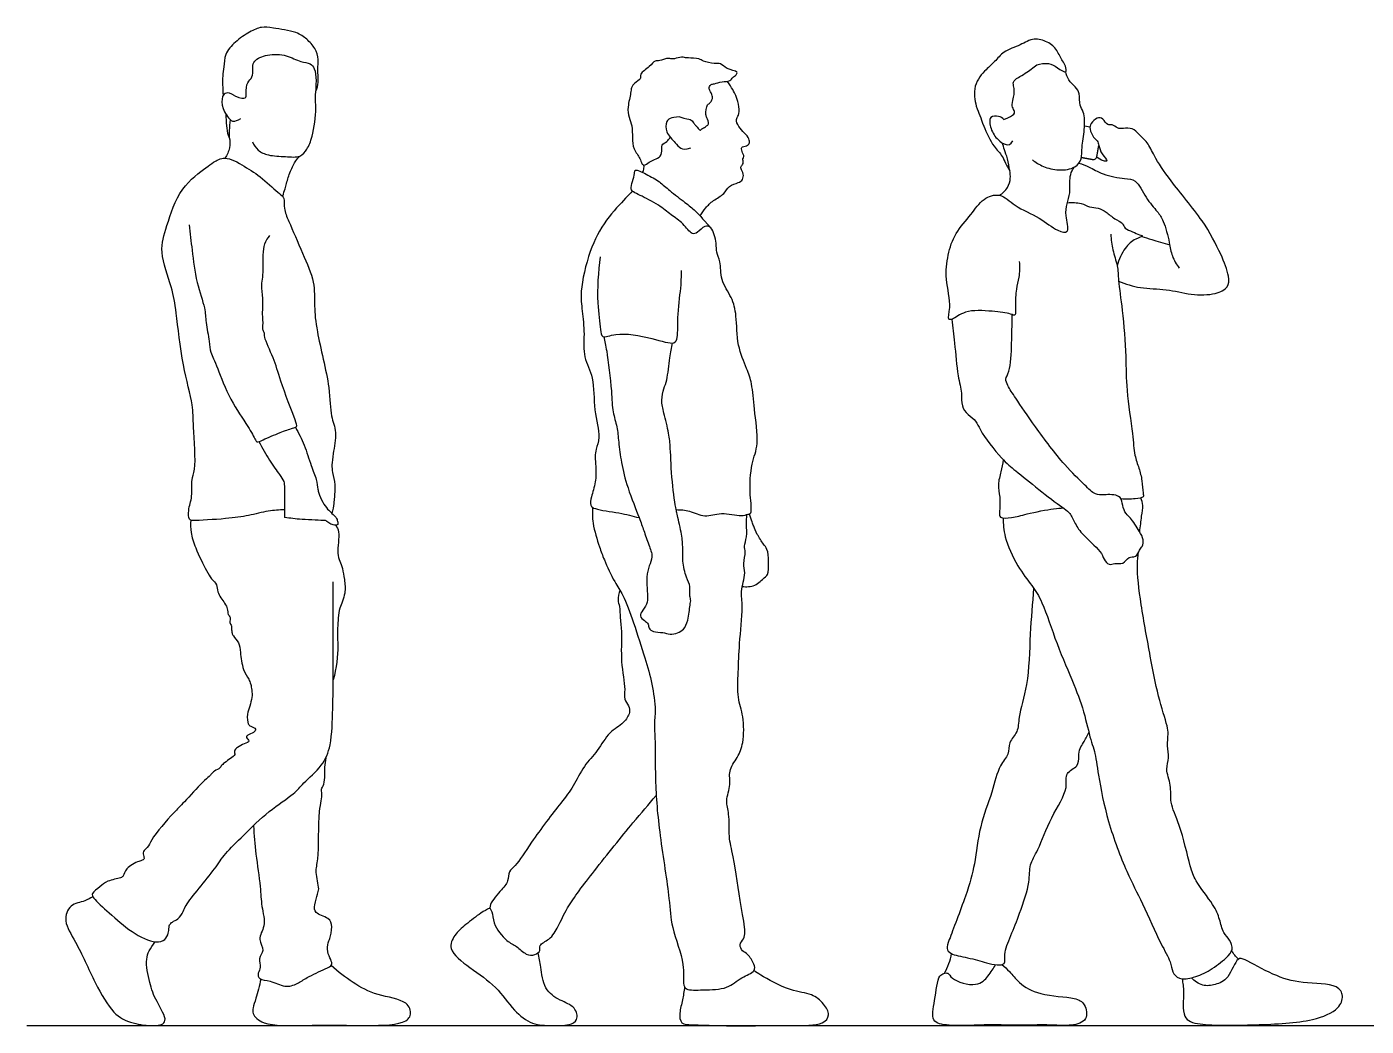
# Model space of a CAD drawing. Header units: millimetres. Extents: x 71.6 to 121.6, y 1.1 to 34.5.
# Drawn here: x 78.418 to 80.827, y 3.55 to 5.347 of the extents above; entities that cross this region are included whole.
import ezdxf

# ---------------------------------------------------------------- set-up
doc = ezdxf.new("R2010")
doc.units = ezdxf.units.MM

msp = doc.modelspace()

# ---------------------------------------------------------------- linework, layer by layer
for p, q in [((80.3301, 5.1667), (80.3203, 5.1685)), ((78.4179, 3.5508), (87.8175, 3.5508))]:
    msp.add_line(p, q)
msp.add_arc((80.3365, 5.1142), 0.00589, 259.7901, 349.7901)
for points, knots in [([(78.7918, 5.2228), (78.8138, 5.2138), (78.8119, 5.2273), (78.8132, 5.2475), (78.8244, 5.2557), (78.8249, 5.2697), (78.8239, 5.2754), (78.8263, 5.288), (78.8514, 5.2988), (78.8849, 5.2973), (78.9092, 5.2835), (78.9281, 5.2824), (78.9362, 5.2713), (78.9393, 5.2523), (78.936, 5.2247), (78.9439, 5.2457), (78.94, 5.2702), (78.9434, 5.2883), (78.937, 5.3089), (78.9214, 5.3256), (78.9027, 5.3388), (78.8612, 5.3448), (78.8402, 5.3481), (78.8177, 5.338), (78.7926, 5.3207), (78.7732, 5.2988), (78.7731, 5.2753), (78.7697, 5.2587), (78.7701, 5.2426), (78.7705, 5.2298), (78.771, 5.2233)], [0, 0, 0, 0, 0.271205, 0.550351, 0.776972, 1.001748, 1.156974, 1.36182, 1.679653, 2.048241, 2.382161, 2.645969, 2.861498, 3.157205, 3.425909, 3.643657, 3.973205, 4.243112, 4.528713, 4.826048, 5.129638, 5.53591, 5.827957, 6.131659, 6.484937, 6.821165, 7.120109, 7.37933, 7.631433, 7.910394, 7.910394, 7.910394, 7.910394]), ([(80.1753, 5.1805), (80.196, 5.1883), (80.1948, 5.1972), (80.1881, 5.2041), (80.1925, 5.2179), (80.1939, 5.2276), (80.1938, 5.2386), (80.1903, 5.2486), (80.2017, 5.2566), (80.2256, 5.2702), (80.2331, 5.28), (80.2572, 5.2827), (80.27, 5.2748), (80.2899, 5.2609), (80.2861, 5.2779), (80.2806, 5.2851), (80.2709, 5.3047), (80.2634, 5.3134), (80.2529, 5.3205), (80.2283, 5.3289), (80.2051, 5.313), (80.1744, 5.3043), (80.159, 5.2837), (80.1425, 5.2705), (80.1184, 5.2421), (80.1242, 5.2043), (80.1325, 5.1878), (80.1382, 5.1681), (80.1562, 5.1304), (80.1731, 5.1169), (80.1798, 5.0967), (80.1857, 5.0887)], [0, 0, 0, 0, 0.21392, 0.406027, 0.637312, 0.842778, 1.053809, 1.244445, 1.46919, 1.804154, 2.03111, 2.324628, 2.592767, 2.852579, 3.054216, 3.264799, 3.558155, 3.774755, 3.998333, 4.308467, 4.641828, 5.000109, 5.314096, 5.609244, 5.988022, 6.370744, 6.640607, 6.93016, 7.336671, 7.646665, 7.957339, 7.957339, 7.957339, 7.957339]), ([(79.5921, 5.185), (79.6041, 5.1813), (79.6114, 5.1818), (79.6173, 5.1746), (79.6206, 5.1696), (79.6243, 5.1665), (79.6286, 5.1586), (79.6328, 5.1651), (79.6371, 5.1654), (79.6405, 5.1689), (79.6462, 5.1722), (79.6408, 5.1842), (79.6386, 5.1886), (79.6406, 5.2081), (79.6469, 5.2093), (79.6506, 5.2157), (79.6515, 5.2208), (79.6489, 5.2289), (79.6468, 5.231), (79.6444, 5.2369), (79.6458, 5.2394), (79.6482, 5.2441), (79.6552, 5.2442), (79.668, 5.2492), (79.6834, 5.248), (79.6868, 5.2569), (79.694, 5.2597), (79.6976, 5.2679), (79.6758, 5.2698), (79.6663, 5.2827), (79.6543, 5.2801), (79.6341, 5.2846), (79.6274, 5.2903), (79.6079, 5.2911), (79.601, 5.2913), (79.5954, 5.2935), (79.5826, 5.2888), (79.5744, 5.2899), (79.5667, 5.2903), (79.5597, 5.2863), (79.554, 5.286), (79.5471, 5.2865), (79.5383, 5.2748), (79.5196, 5.2634), (79.5232, 5.2526), (79.5105, 5.2465), (79.5047, 5.2376), (79.5045, 5.2275), (79.498, 5.2027), (79.5, 5.1842), (79.5074, 5.1689), (79.5068, 5.1472), (79.5081, 5.1274), (79.5212, 5.111), (79.5233, 5.1015), (79.5283, 5.0963), (79.5372, 5.1044), (79.5465, 5.1083), (79.5589, 5.113), (79.5609, 5.1264), (79.5584, 5.1354), (79.5699, 5.1398), (79.5733, 5.1457), (79.5749, 5.1486)], [0, 0, 0, 0, 0.188032, 0.361069, 0.504136, 0.638197, 0.789142, 0.924566, 1.046222, 1.174184, 1.309766, 1.506264, 1.654098, 1.899201, 2.038463, 2.188901, 2.326706, 2.492928, 2.599145, 2.740344, 2.83869, 2.963633, 3.11098, 3.333342, 3.555002, 3.720123, 3.882321, 4.014513, 4.266124, 4.494171, 4.691962, 4.953404, 5.133999, 5.387902, 5.543992, 5.680949, 5.894119, 6.066596, 6.225982, 6.389882, 6.529521, 6.671325, 6.895075, 7.162033, 7.331101, 7.537994, 7.724633, 7.909896, 8.205948, 8.461122, 8.699239, 8.970793, 9.234507, 9.499202, 9.681884, 9.813111, 10.001791, 10.197071, 10.401529, 10.608593, 10.77311, 10.962028, 11.15053, 11.15053, 11.15053, 11.15053]), ([(80.2264, 5.1081), (80.2324, 5.1032), (80.2459, 5.0947), (80.2738, 5.0876), (80.3043, 5.0922), (80.3161, 5.1094), (80.3146, 5.1312), (80.3211, 5.1615), (80.3206, 5.194), (80.3098, 5.2051), (80.3131, 5.2273), (80.3036, 5.239), (80.2907, 5.2511), (80.2874, 5.2611), (80.2864, 5.2661)], [0, 0, 0, 0, 0.277908, 0.588351, 0.900419, 1.145462, 1.408627, 1.736901, 2.05828, 2.276217, 2.53481, 2.755325, 2.995082, 3.221348, 3.221348, 3.221348, 3.221348]), ([(78.7918, 5.2228), (78.7841, 5.2284), (78.7762, 5.2292), (78.7679, 5.2217), (78.7687, 5.1993), (78.783, 5.1789), (78.7898, 5.1753), (78.8031, 5.182)], [0, 0, 0, 0, 0.255171, 0.501652, 0.871737, 1.270905, 1.525473, 1.525473, 1.525473, 1.525473]), ([(78.8237, 5.1401), (78.826, 5.1346), (78.8331, 5.1238), (78.8527, 5.1147), (78.8828, 5.1141), (78.9097, 5.1111), (78.9229, 5.1277), (78.9326, 5.1496), (78.9394, 5.1999), (78.9361, 5.2195), (78.9374, 5.2281), (78.9379, 5.2319)], [0, 0, 0, 0, 0.241311, 0.498372, 0.814489, 1.101101, 1.341282, 1.625086, 2.028984, 2.283328, 2.47688, 2.47688, 2.47688, 2.47688]), ([(79.629, 5.0069), (79.6318, 5.0121), (79.6386, 5.0219), (79.6523, 5.0352), (79.6728, 5.0456), (79.6799, 5.0614), (79.6977, 5.0661), (79.7059, 5.0715), (79.7078, 5.0826), (79.7013, 5.0914), (79.7029, 5.0974), (79.7081, 5.1021), (79.7045, 5.1098), (79.7095, 5.1134), (79.7036, 5.1227), (79.7035, 5.1274), (79.7031, 5.1311), (79.7125, 5.1328), (79.7186, 5.1365), (79.7173, 5.1466), (79.7086, 5.1559), (79.6977, 5.1669), (79.6922, 5.1805), (79.6991, 5.188), (79.6995, 5.2037), (79.694, 5.2233), (79.6863, 5.237), (79.6779, 5.2489)], [0, 0, 0, 0, 0.252054, 0.515186, 0.799014, 1.041828, 1.290813, 1.473917, 1.663016, 1.855682, 1.997152, 2.146534, 2.304711, 2.432568, 2.619798, 2.754563, 2.851327, 3.027005, 3.181436, 3.356475, 3.570984, 3.812225, 4.028043, 4.206164, 4.436534, 4.713554, 4.985386, 4.985386, 4.985386, 4.985386]), ([(78.7759, 5.19), (78.776, 5.1831), (78.7771, 5.1697), (78.7787, 5.1537), (78.7832, 5.1446), (78.7822, 5.1629), (78.7836, 5.1732), (78.7842, 5.1795)], [0, 0, 0, 0, 0.259515, 0.494812, 0.618761, 0.819607, 1.066855, 1.066855, 1.066855, 1.066855]), ([(79.5921, 5.185), (79.575, 5.1843), (79.5668, 5.1774), (79.5661, 5.1566), (79.5841, 5.139), (79.5929, 5.1282), (79.6017, 5.1261), (79.6119, 5.1296)], [0, 0, 0, 0, 0.291701, 0.640695, 1.041838, 1.346362, 1.615815, 1.615815, 1.615815, 1.615815]), ([(80.1753, 5.1805), (80.1726, 5.183), (80.1666, 5.1868), (80.1474, 5.187), (80.1507, 5.1622), (80.1635, 5.1435), (80.1779, 5.1342), (80.1879, 5.1348), (80.1912, 5.1419)], [0, 0, 0, 0, 0.209229, 0.446653, 0.727058, 1.035859, 1.296714, 1.502386, 1.502386, 1.502386, 1.502386]), ([(80.3816, 4.8897), (80.3943, 4.8846), (80.4204, 4.8755), (80.4678, 4.8765), (80.511, 4.8642), (80.5545, 4.8647), (80.5796, 4.8772), (80.5808, 4.9005), (80.5648, 4.9408), (80.5342, 5.0001), (80.4757, 5.0678), (80.4458, 5.1128), (80.4347, 5.1392), (80.4183, 5.1526), (80.4074, 5.1658), (80.3901, 5.1642), (80.3792, 5.1633), (80.3704, 5.1727), (80.3608, 5.1685), (80.3542, 5.183), (80.3422, 5.1848), (80.3311, 5.1732), (80.3289, 5.1632), (80.3355, 5.148), (80.3437, 5.1424), (80.3461, 5.1331), (80.3499, 5.1188), (80.3648, 5.1044), (80.3529, 5.1057), (80.3454, 5.1096), (80.3422, 5.1129)], [0, 0, 0, 0, 0.368864, 0.762812, 1.153244, 1.532871, 1.817087, 2.070517, 2.44344, 2.922065, 3.474155, 3.897962, 4.198114, 4.45921, 4.689884, 4.921019, 5.109904, 5.30205, 5.464142, 5.674824, 5.859647, 6.079542, 6.26232, 6.490324, 6.668636, 6.839018, 7.072632, 7.29589, 7.442611, 7.650665, 7.650665, 7.650665, 7.650665]), ([(78.7821, 5.1481), (78.7834, 5.1421), (78.784, 5.1294), (78.7782, 5.1164), (78.7743, 5.1108)], [0, 0, 0, 0, 0.2443306, 0.5015523, 0.5015523, 0.5015523, 0.5015523]), ([(80.1672, 5.044), (80.1731, 5.0474), (80.1832, 5.057), (80.1877, 5.0745), (80.1859, 5.0887), (80.1823, 5.1099), (80.1762, 5.1256), (80.1738, 5.1341), (80.1725, 5.1382)], [0, 0, 0, 0, 0.259857, 0.498278, 0.716571, 0.983836, 1.222216, 1.429123, 1.429123, 1.429123, 1.429123]), ([(78.8815, 4.4785), (78.8717, 4.4781), (78.8521, 4.4769), (78.8153, 4.4671), (78.7782, 4.4621), (78.7187, 4.4585), (78.7091, 4.46), (78.7076, 4.4793), (78.7168, 4.5021), (78.7129, 4.5339), (78.7235, 4.5503), (78.7166, 4.6304), (78.7176, 4.667), (78.697, 4.7395), (78.687, 4.8325), (78.6803, 4.8778), (78.6543, 4.9424), (78.6704, 4.9893), (78.6907, 5.0576), (78.7395, 5.0932), (78.7531, 5.1035), (78.7753, 5.1163), (78.8106, 5.0956), (78.841, 5.0761), (78.8712, 5.0471), (78.8823, 5.0397), (78.8796, 5.0185), (78.8899, 4.9958), (78.9142, 4.9386), (78.9364, 4.8898), (78.9348, 4.8432), (78.9385, 4.7983), (78.9645, 4.6997), (78.9631, 4.6481), (78.9766, 4.6184), (78.9687, 4.5801), (78.9663, 4.5597), (78.9674, 4.5449), (78.9734, 4.5235), (78.971, 4.5011), (78.9702, 4.4901), (78.9681, 4.4779), (78.9668, 4.472)], [0, 0, 0, 0, 0.308111, 0.649917, 1.018347, 1.450752, 1.603405, 1.829691, 2.120665, 2.428238, 2.67954, 3.174613, 3.53497, 4.022201, 4.572894, 4.966599, 5.42179, 5.81931, 6.299112, 6.727822, 6.962425, 7.226586, 7.574646, 7.933733, 8.295059, 8.490007, 8.730624, 9.015071, 9.463096, 9.885524, 10.258336, 10.64589, 11.220024, 11.62855, 11.943055, 12.292728, 12.549864, 12.763386, 13.032443, 13.299419, 13.490254, 13.732454, 13.732454, 13.732454, 13.732454]), ([(78.878, 5.042), (78.8818, 5.0534), (78.885, 5.0656), (78.8913, 5.087), (78.9012, 5.1064), (78.9062, 5.112), (78.9087, 5.1147)], [0, 0, 0, 0, 0.2451114, 0.5167228, 0.7797492, 0.9677588, 0.9677588, 0.9677588, 0.9677588]), ([(79.5857, 4.4787), (79.5937, 4.4784), (79.61, 4.4781), (79.6376, 4.4631), (79.6663, 4.4756), (79.7019, 4.4657), (79.7143, 4.4705), (79.7233, 4.4713), (79.7171, 4.5089), (79.72, 4.5617), (79.736, 4.5969), (79.7256, 4.6591), (79.723, 4.7044), (79.7129, 4.733), (79.6944, 4.7743), (79.6952, 4.8266), (79.687, 4.8606), (79.6645, 4.8906), (79.6667, 4.9243), (79.6575, 4.9416), (79.659, 4.9574), (79.651, 4.9878), (79.6364, 4.9903), (79.6248, 4.9768), (79.6129, 4.9722), (79.5986, 4.995), (79.5757, 5.0086), (79.5554, 5.0273), (79.5217, 5.0436), (79.5095, 5.0493), (79.5032, 5.0552), (79.5073, 5.0694), (79.5113, 5.0825), (79.5107, 5.0925), (79.534, 5.0812), (79.5561, 5.0688), (79.5742, 5.052), (79.6018, 5.0314), (79.6218, 5.0151), (79.6313, 5.0044), (79.6479, 4.9854)], [0, 0, 0, 0, 0.294126, 0.615648, 0.945009, 1.302628, 1.513953, 1.654171, 1.997866, 2.443436, 2.813383, 3.283603, 3.688351, 4.012707, 4.412928, 4.84549, 5.197807, 5.557116, 5.898371, 6.152421, 6.394553, 6.717792, 6.915405, 7.161586, 7.348477, 7.639792, 7.952227, 8.272852, 8.63859, 8.856335, 9.011922, 9.234741, 9.466381, 9.609608, 9.880649, 10.195842, 10.492461, 10.848589, 11.151643, 11.511792, 11.511792, 11.511792, 11.511792]), ([(79.5255, 5.0851), (79.5267, 5.0875), (79.5282, 5.0926), (79.5281, 5.0964), (79.5279, 5.0983)], [0, 0, 0, 0, 0.1622649, 0.299845, 0.299845, 0.299845, 0.299845]), ([(80.2028, 4.9252), (80.2036, 4.9157), (80.2034, 4.896), (80.1963, 4.8758), (80.1959, 4.8467), (80.1971, 4.8252), (80.1857, 4.8324), (80.1532, 4.8357), (80.1061, 4.8391), (80.0847, 4.8204), (80.0731, 4.8198), (80.0816, 4.8452), (80.069, 4.8933), (80.0738, 4.9364), (80.0865, 4.9768), (80.1165, 5.0085), (80.1362, 5.0389), (80.1695, 5.0497), (80.1949, 5.0227), (80.2398, 5.0053), (80.2682, 4.9803), (80.2956, 4.9741), (80.2848, 5.009), (80.2885, 5.0279), (80.2947, 5.0482), (80.2938, 5.0669), (80.2944, 5.0815), (80.2988, 5.0905), (80.3015, 5.0945)], [0, 0, 0, 0, 0.309114, 0.577662, 0.89892, 1.129709, 1.290155, 1.624725, 2.025771, 2.322703, 2.465823, 2.727325, 3.140697, 3.522727, 3.893114, 4.273058, 4.619925, 4.928622, 5.264075, 5.667587, 6.031857, 6.269103, 6.572309, 6.838329, 7.099895, 7.349265, 7.568305, 7.787262, 7.787262, 7.787262, 7.787262]), ([(80.3103, 5.102), (80.3164, 5.0998), (80.3292, 5.0954), (80.353, 5.0805), (80.3916, 5.0732), (80.4141, 5.0736), (80.4297, 5.0387), (80.4515, 5.0152), (80.4633, 4.9979), (80.4734, 4.9589), (80.4764, 4.935), (80.4855, 4.9198), (80.4906, 4.9132)], [0, 0, 0, 0, 0.253806, 0.561387, 0.922429, 1.18033, 1.52174, 1.850419, 2.115272, 2.476333, 2.765388, 3.053495, 3.053495, 3.053495, 3.053495]), ([(79.5071, 5.0518), (79.5028, 5.0474), (79.4942, 5.0382), (79.4565, 4.9983), (79.4292, 4.9457), (79.412, 4.8717), (79.417, 4.8368), (79.4215, 4.7943), (79.4174, 4.7522), (79.4398, 4.7157), (79.436, 4.6585), (79.4511, 4.6103), (79.4411, 4.5881), (79.4398, 4.5736), (79.4413, 4.5555), (79.4419, 4.5281), (79.4332, 4.503), (79.4304, 4.4857), (79.441, 4.4784), (79.4851, 4.4733), (79.5071, 4.4673), (79.5191, 4.4643)], [0, 0, 0, 0, 0.24731, 0.664641, 1.126838, 1.623274, 1.9685, 2.342531, 2.714125, 3.082173, 3.521589, 3.929655, 4.201707, 4.41666, 4.661542, 4.966014, 5.270346, 5.495469, 5.680049, 6.060391, 6.413765, 6.413765, 6.413765, 6.413765]), ([(80.2896, 5.0307), (80.2977, 5.0315), (80.3143, 5.0308), (80.3288, 5.0223), (80.3449, 5.0217), (80.3598, 5.0146), (80.3734, 5.0011), (80.3899, 4.9947), (80.3919, 4.9833), (80.4074, 4.979), (80.4178, 4.9728), (80.4286, 4.971), (80.4092, 4.9655), (80.3921, 4.9495), (80.3814, 4.9285), (80.3788, 4.9174)], [0, 0, 0, 0, 0.285168, 0.519654, 0.745908, 0.97736, 1.232748, 1.466589, 1.645549, 1.867273, 2.08091, 2.216828, 2.42712, 2.717638, 3.056491, 3.056491, 3.056491, 3.056491]), ([(78.7098, 4.991), (78.7114, 4.9757), (78.7155, 4.9452), (78.7214, 4.888), (78.7393, 4.8421), (78.7391, 4.8161), (78.7468, 4.7821), (78.7475, 4.762), (78.7546, 4.7493), (78.7618, 4.7307), (78.783, 4.6745), (78.8146, 4.6317), (78.8286, 4.6053), (78.8312, 4.5988), (78.8446, 4.6052), (78.8729, 4.6173), (78.8946, 4.6251), (78.9051, 4.6271), (78.8996, 4.6432), (78.8727, 4.7123), (78.8637, 4.7488), (78.8442, 4.7876), (78.8459, 4.7971), (78.8412, 4.8027), (78.8433, 4.8109), (78.8421, 4.8223), (78.8419, 4.8385), (78.8432, 4.8583), (78.8394, 4.8832), (78.8434, 4.8965), (78.8428, 4.9368), (78.8444, 4.9563), (78.8512, 4.9673), (78.8551, 4.9718)], [0, 0, 0, 0, 0.385824, 0.820234, 1.21335, 1.50443, 1.837111, 2.090744, 2.295948, 2.545401, 2.984972, 3.416199, 3.714661, 3.835846, 4.032045, 4.359222, 4.63689, 4.791247, 4.993479, 5.481932, 5.861012, 6.219343, 6.384479, 6.524179, 6.682947, 6.874952, 7.102079, 7.360803, 7.638219, 7.856408, 8.212412, 8.469833, 8.708367, 8.708367, 8.708367, 8.708367]), ([(80.3674, 4.9739), (80.3681, 4.9645), (80.37, 4.9457), (80.3804, 4.9171), (80.3809, 4.8893), (80.389, 4.8358), (80.3957, 4.753), (80.3943, 4.6952), (80.4074, 4.6166), (80.4092, 4.5778), (80.4184, 4.5534), (80.4242, 4.5314), (80.4248, 4.5097), (80.4279, 4.5), (80.4095, 4.498), (80.3941, 4.4969), (80.3857, 4.4981)], [0, 0, 0, 0, 0.307955, 0.620786, 0.919981, 1.34423, 1.870121, 2.321795, 2.832853, 3.193226, 3.479571, 3.758145, 4.028027, 4.180786, 4.40282, 4.694347, 4.694347, 4.694347, 4.694347]), ([(80.4232, 4.9699), (80.4292, 4.9681), (80.4412, 4.9645), (80.4627, 4.958), (80.4735, 4.9547)], [0, 0, 0, 0, 0.2503571, 0.5855792, 0.5855792, 0.5855792, 0.5855792]), ([(79.4494, 4.9336), (79.4453, 4.9063), (79.4425, 4.8533), (79.4497, 4.806), (79.4514, 4.7852), (79.4808, 4.7987), (79.5399, 4.7889), (79.5829, 4.7737), (79.5895, 4.79), (79.5877, 4.8315), (79.5955, 4.8823), (79.5952, 4.9002), (79.5952, 4.9089)], [0, 0, 0, 0, 0.528094, 0.929876, 1.141881, 1.425718, 1.893251, 2.261074, 2.455626, 2.831247, 3.251355, 3.547749, 3.547749, 3.547749, 3.547749]), ([(80.0815, 4.8209), (80.0832, 4.8066), (80.087, 4.7792), (80.0912, 4.7198), (80.1006, 4.6895), (80.0979, 4.6651), (80.1102, 4.6492), (80.1263, 4.6379), (80.1316, 4.6208), (80.1709, 4.5686), (80.1963, 4.549), (80.237, 4.5155), (80.2783, 4.4836), (80.2932, 4.4751), (80.3026, 4.4548), (80.3141, 4.4348), (80.3501, 4.405), (80.3543, 4.3903), (80.3638, 4.3775), (80.3748, 4.3838), (80.3904, 4.3787), (80.3989, 4.3956), (80.4133, 4.3916), (80.4189, 4.4068), (80.4246, 4.412), (80.4273, 4.4256), (80.4187, 4.4402), (80.4036, 4.4643), (80.3916, 4.4736), (80.3882, 4.4904), (80.3843, 4.5063), (80.3549, 4.5056), (80.339, 4.5045), (80.3186, 4.5254), (80.2822, 4.5594), (80.2321, 4.6265), (80.1978, 4.6769), (80.1825, 4.7003), (80.1767, 4.7141), (80.1875, 4.7279), (80.1894, 4.7787), (80.1898, 4.8092), (80.1903, 4.8292)], [0, 0, 0, 0, 0.382153, 0.829158, 1.158787, 1.435201, 1.689052, 1.936041, 2.182959, 2.644726, 2.987711, 3.411821, 3.831949, 4.067747, 4.327954, 4.618706, 5.009615, 5.242496, 5.448424, 5.638028, 5.85741, 6.084019, 6.281388, 6.496461, 6.660848, 6.861988, 7.103136, 7.413213, 7.63892, 7.87327, 8.089277, 8.386985, 8.617903, 8.912734, 9.327762, 9.868561, 10.327926, 10.628981, 10.833179, 11.05858, 11.473263, 11.853965, 11.853965, 11.853965, 11.853965]), ([(79.4558, 4.7897), (79.4577, 4.781), (79.4614, 4.7643), (79.4703, 4.6915), (79.4706, 4.6556), (79.4804, 4.6275), (79.4821, 4.5996), (79.487, 4.562), (79.4976, 4.5184), (79.5192, 4.4647), (79.5273, 4.4418), (79.5363, 4.4158), (79.5449, 4.3941), (79.5363, 4.3771), (79.5322, 4.3577), (79.5339, 4.3281), (79.5353, 4.3123), (79.5265, 4.2984), (79.5183, 4.287), (79.5292, 4.2794), (79.5362, 4.2733), (79.5363, 4.2651), (79.5449, 4.2578), (79.562, 4.2586), (79.5745, 4.2537), (79.5887, 4.2564), (79.6003, 4.2631), (79.6079, 4.2797), (79.6103, 4.3065), (79.6128, 4.3167), (79.6089, 4.3258), (79.6125, 4.3412), (79.6031, 4.3573), (79.5967, 4.3863), (79.5983, 4.4125), (79.5955, 4.4368), (79.5873, 4.4712), (79.5855, 4.4786), (79.5773, 4.5311), (79.5758, 4.5881), (79.5731, 4.6151), (79.5639, 4.6522), (79.5583, 4.6748), (79.5635, 4.697), (79.57, 4.7119), (79.5744, 4.7528), (79.5776, 4.7695), (79.5792, 4.7784)], [0, 0, 0, 0, 0.298367, 0.790061, 1.147267, 1.452124, 1.756712, 2.10887, 2.506956, 2.944746, 3.233688, 3.534977, 3.808688, 4.049681, 4.310212, 4.625082, 4.854875, 5.087791, 5.28431, 5.476088, 5.652342, 5.808764, 5.990344, 6.227032, 6.439627, 6.654341, 6.859342, 7.105429, 7.407003, 7.591496, 7.76455, 7.985381, 8.232705, 8.54739, 8.842418, 9.139753, 9.474164, 9.639866, 10.052297, 10.500637, 10.805362, 11.158093, 11.441663, 11.705524, 11.944194, 12.309732, 12.611217, 12.611217, 12.611217, 12.611217]), ([(78.9011, 4.6267), (78.9069, 4.6163), (78.9175, 4.5954), (78.9287, 4.5584), (78.939, 4.5343), (78.9413, 4.5154), (78.9426, 4.5085), (78.9495, 4.4914), (78.9587, 4.4797), (78.9665, 4.4723), (78.9759, 4.4631), (78.9768, 4.4566), (78.9783, 4.4505), (78.9707, 4.4509), (78.9626, 4.4526), (78.9565, 4.4592), (78.9529, 4.4591), (78.9099, 4.4607), (78.892, 4.4631), (78.8815, 4.4646)], [0, 0, 0, 0, 0.33909, 0.691846, 0.987591, 1.22548, 1.376905, 1.616647, 1.838346, 2.027123, 2.228173, 2.376055, 2.496159, 2.632216, 2.802833, 2.962457, 3.065575, 3.425386, 3.746483, 3.746483, 3.746483, 3.746483]), ([(78.8353, 4.601), (78.8413, 4.5896), (78.8537, 4.5683), (78.8716, 4.5417), (78.8821, 4.53), (78.8813, 4.5038), (78.8816, 4.4788), (78.8815, 4.4692), (78.8815, 4.4646)], [0, 0, 0, 0, 0.35359, 0.671375, 0.888971, 1.173981, 1.461198, 1.67296, 1.67296, 1.67296, 1.67296]), ([(80.1742, 4.5682), (80.1728, 4.5611), (80.1707, 4.547), (80.163, 4.5234), (80.169, 4.5017), (80.1676, 4.475), (80.1665, 4.4626), (80.1918, 4.4638), (80.2156, 4.4712), (80.2648, 4.4811), (80.2763, 4.4814), (80.2822, 4.4817)], [0, 0, 0, 0, 0.2686, 0.549678, 0.82638, 1.12581, 1.297235, 1.553709, 1.864164, 2.266035, 2.508832, 2.508832, 2.508832, 2.508832]), ([(79.4356, 4.4826), (79.435, 4.4732), (79.4342, 4.4548), (79.4478, 4.4108), (79.4559, 4.3892), (79.4747, 4.3477), (79.4919, 4.3251), (79.5098, 4.2741), (79.5296, 4.2121), (79.5428, 4.1669), (79.5497, 4.1188), (79.5455, 4.0914), (79.5487, 4.0662), (79.5473, 3.9887), (79.555, 3.8949), (79.5748, 3.7794), (79.5754, 3.7292), (79.6024, 3.6629), (79.5973, 3.6282), (79.6029, 3.6132), (79.6361, 3.6156), (79.6782, 3.615), (79.7014, 3.6378), (79.729, 3.6469), (79.7262, 3.6621), (79.7154, 3.6794), (79.7048, 3.684), (79.698, 3.6965), (79.708, 3.7069), (79.7109, 3.7212), (79.7016, 3.7664), (79.6896, 3.8547), (79.6796, 3.8889), (79.6824, 3.9313), (79.6734, 3.9545), (79.6854, 3.9844), (79.6787, 4.0086), (79.697, 4.0335), (79.7079, 4.0595), (79.7078, 4.1073), (79.6951, 4.1405), (79.6977, 4.1881), (79.6989, 4.2368), (79.7066, 4.3017), (79.7019, 4.3305), (79.7066, 4.3479), (79.7105, 4.3655), (79.7058, 4.3816), (79.7118, 4.4026), (79.707, 4.4129), (79.7141, 4.4302), (79.7115, 4.4523), (79.7126, 4.4639), (79.713, 4.4698)], [0, 0, 0, 0, 0.308674, 0.692281, 0.984176, 1.364444, 1.677342, 2.098195, 2.570395, 2.974507, 3.374095, 3.670845, 3.954485, 4.451995, 5.038264, 5.656973, 6.077046, 6.55878, 6.895401, 7.090592, 7.408863, 7.785988, 8.115894, 8.405636, 8.606278, 8.865081, 9.063377, 9.259823, 9.463435, 9.671151, 10.063843, 10.615532, 10.971192, 11.335869, 11.622574, 11.93887, 12.220938, 12.528513, 12.839703, 13.232176, 13.580447, 13.969914, 14.38631, 14.854448, 15.163081, 15.402773, 15.643093, 15.88123, 16.144363, 16.332156, 16.573588, 16.847301, 17.090367, 17.090367, 17.090367, 17.090367]), ([(80.4195, 4.4387), (80.4208, 4.4481), (80.4224, 4.4663), (80.4264, 4.4858), (80.4233, 4.4954), (80.4214, 4.4997)], [0, 0, 0, 0, 0.3068914, 0.5615125, 0.778001, 0.778001, 0.778001, 0.778001]), ([(78.7127, 4.4598), (78.7121, 4.4524), (78.7124, 4.4365), (78.7206, 4.4098), (78.7406, 4.3694), (78.7489, 4.3547), (78.7612, 4.3439), (78.759, 4.3302), (78.7742, 4.3106), (78.7791, 4.3011), (78.7791, 4.2897), (78.7851, 4.2852), (78.7819, 4.2756), (78.7866, 4.2699), (78.7859, 4.2647), (78.7869, 4.2561), (78.789, 4.2512), (78.801, 4.239), (78.8016, 4.2217), (78.8057, 4.191), (78.8174, 4.1741), (78.821, 4.1644), (78.8257, 4.1398), (78.8126, 4.1123), (78.8152, 4.0931), (78.8197, 4.0888), (78.8323, 4.085), (78.826, 4.0767), (78.8155, 4.0739), (78.8108, 4.0687), (78.8216, 4.062), (78.8077, 4.0576), (78.7976, 4.0518), (78.7893, 4.0447), (78.7943, 4.0372), (78.7835, 4.0309), (78.7741, 4.0239), (78.7672, 4.0181), (78.766, 4.0134), (78.7546, 4.0092), (78.7502, 4.0034), (78.7455, 3.9981), (78.7326, 3.9879), (78.6993, 3.9507), (78.6812, 3.9329), (78.6418, 3.8885), (78.6369, 3.8715), (78.6255, 3.8646), (78.6281, 3.8552), (78.6301, 3.8489), (78.6197, 3.8471), (78.5947, 3.8342), (78.592, 3.8193), (78.5864, 3.8161), (78.5619, 3.8115), (78.5506, 3.801), (78.5334, 3.7891), (78.5381, 3.7779), (78.5686, 3.7519), (78.6037, 3.7187), (78.6482, 3.6976), (78.6668, 3.7039), (78.6731, 3.7164), (78.6735, 3.7256), (78.674, 3.7321), (78.6796, 3.7378), (78.6909, 3.7417), (78.7003, 3.7569), (78.7054, 3.773), (78.7543, 3.8274), (78.7719, 3.8585), (78.8086, 3.8932), (78.8513, 3.9366), (78.8985, 3.9662), (78.9149, 3.9873), (78.9509, 4.018), (78.9662, 4.0553), (78.9684, 4.1246), (78.9694, 4.1866), (78.9688, 4.3225), (78.9689, 4.3399), (78.9689, 4.3489)], [0, 0, 0, 0, 0.268528, 0.574534, 0.955008, 1.192844, 1.406055, 1.6093, 1.886002, 2.077161, 2.259153, 2.402829, 2.57092, 2.716558, 2.845499, 3.008544, 3.141151, 3.363906, 3.602578, 3.919885, 4.17232, 4.351967, 4.627701, 4.946179, 5.181625, 5.322956, 5.503937, 5.652306, 5.846277, 5.969431, 6.126158, 6.304207, 6.51458, 6.685384, 6.826109, 7.010267, 7.214625, 7.378747, 7.497647, 7.688999, 7.842778, 7.985064, 8.214777, 8.605637, 8.927023, 9.469794, 9.711224, 9.895474, 10.063217, 10.190143, 10.357161, 10.597051, 10.797307, 10.935545, 11.210657, 11.448163, 11.689117, 11.856348, 12.208251, 12.622512, 13.01049, 13.241599, 13.444562, 13.616416, 13.757141, 13.909181, 14.101874, 14.34123, 14.570382, 15.386252, 15.794208, 16.195109, 16.645108, 17.061987, 17.357419, 17.735975, 18.097063, 18.553324, 19.033223, 19.682271, 19.977568, 19.977568, 19.977568, 19.977568]), ([(79.7048, 4.3407), (79.7121, 4.3396), (79.7278, 4.3395), (79.7437, 4.3569), (79.7524, 4.3605), (79.7521, 4.3857), (79.7508, 4.4077), (79.7426, 4.4165), (79.7312, 4.4338), (79.7254, 4.4486), (79.7222, 4.4566), (79.719, 4.4661), (79.7176, 4.4709)], [0, 0, 0, 0, 0.274176, 0.545419, 0.70954, 0.990249, 1.263878, 1.459205, 1.72349, 1.953839, 2.124035, 2.347645, 2.347645, 2.347645, 2.347645]), ([(80.1741, 4.4637), (80.1741, 4.4523), (80.1751, 4.4291), (80.1983, 4.3765), (80.2262, 4.3424), (80.2462, 4.3109), (80.2697, 4.2358), (80.3016, 4.1654), (80.321, 4.1112), (80.3316, 4.0605), (80.3394, 4.0439), (80.3452, 3.9968), (80.3612, 3.917), (80.3948, 3.8267), (80.4253, 3.7712), (80.4549, 3.7007), (80.4754, 3.6673), (80.4772, 3.6473), (80.4902, 3.6323), (80.5181, 3.6368), (80.5465, 3.6494), (80.5747, 3.6712), (80.5885, 3.6868), (80.5823, 3.7056), (80.5688, 3.7174), (80.5631, 3.7442), (80.5534, 3.7673), (80.5184, 3.8114), (80.51, 3.8372), (80.4928, 3.9121), (80.4728, 3.9505), (80.4774, 3.9827), (80.4648, 4.0115), (80.4737, 4.0321), (80.4683, 4.0535), (80.4713, 4.0753), (80.4692, 4.0909), (80.4508, 4.1468), (80.4387, 4.2155), (80.4216, 4.3043), (80.4134, 4.3776), (80.4164, 4.3946), (80.4175, 4.4025)], [0, 0, 0, 0, 0.33789, 0.771618, 1.153513, 1.501085, 2.010748, 2.525358, 2.971453, 3.374851, 3.617706, 3.998922, 4.531422, 5.095071, 5.565651, 6.097377, 6.455275, 6.702914, 6.937297, 7.229458, 7.558893, 7.90475, 8.154889, 8.391684, 8.632969, 8.924424, 9.270598, 9.693212, 10.005472, 10.505928, 10.889857, 11.208039, 11.522012, 11.784875, 12.053738, 12.317022, 12.542776, 12.972748, 13.467408, 14.02741, 14.515121, 14.797031, 14.797031, 14.797031, 14.797031]), ([(78.9735, 4.4508), (78.9756, 4.4469), (78.9816, 4.4392), (78.9751, 4.4), (78.9805, 4.3864), (78.9862, 4.3726), (78.9892, 4.3528), (78.9924, 4.3282), (78.9795, 4.3009), (78.978, 4.2847), (78.9756, 4.2467), (78.9789, 4.2328), (78.9748, 4.1918), (78.969, 4.1728)], [0, 0, 0, 0, 0.209457, 0.558262, 0.778624, 0.990915, 1.244525, 1.529271, 1.831062, 2.071578, 2.409699, 2.6397, 3.07892, 3.07892, 3.07892, 3.07892]), ([(80.2286, 4.3379), (80.2266, 4.3101), (80.2215, 4.2556), (80.2204, 4.1661), (80.2006, 4.1075), (80.2019, 4.079), (80.1828, 4.0608), (80.1853, 4.0373), (80.1655, 4.0184), (80.1543, 3.9678), (80.1304, 3.9096), (80.1237, 3.8405), (80.1097, 3.791), (80.0769, 3.7053), (80.0712, 3.6897), (80.0797, 3.678), (80.111, 3.6733), (80.1431, 3.6637), (80.1615, 3.6591), (80.1793, 3.6603), (80.1746, 3.6803), (80.1867, 3.7099), (80.2063, 3.7581), (80.2227, 3.8086), (80.2202, 3.8403), (80.2387, 3.8679), (80.2581, 3.9254), (80.2929, 3.9755), (80.2832, 4.0062), (80.31, 4.0157), (80.3096, 4.0349), (80.3114, 4.0498), (80.3192, 4.0595), (80.3251, 4.0719), (80.3281, 4.0781)], [0, 0, 0, 0, 0.527296, 1.077038, 1.525831, 1.821468, 2.100198, 2.363961, 2.650926, 3.06022, 3.526294, 4.000998, 4.429477, 4.883201, 5.103111, 5.294696, 5.616765, 5.957402, 6.213756, 6.420343, 6.652912, 6.975105, 7.267424, 7.681835, 8.003908, 8.323422, 8.779993, 9.227681, 9.517182, 9.786645, 10.026568, 10.246761, 10.447852, 10.710055, 10.710055, 10.710055, 10.710055]), ([(79.4848, 4.3339), (79.4823, 4.3283), (79.4798, 4.3156), (79.4848, 4.3047), (79.4848, 4.282), (79.4887, 4.2559), (79.4851, 4.206), (79.4954, 4.1568), (79.4909, 4.1382), (79.5011, 4.1259), (79.5034, 4.1132), (79.4914, 4.0928), (79.4639, 4.0796), (79.4453, 4.0437), (79.4191, 4.0187), (79.4009, 3.9795), (79.3779, 3.9507), (79.3253, 3.8827), (79.2994, 3.8387), (79.2837, 3.829), (79.2849, 3.809), (79.2706, 3.7948), (79.2463, 3.7651), (79.2562, 3.7552), (79.2554, 3.7338), (79.28, 3.7012), (79.2989, 3.695), (79.3149, 3.6772), (79.3315, 3.6764), (79.3427, 3.6851), (79.3381, 3.6967), (79.36, 3.7052), (79.3748, 3.7301), (79.3898, 3.7654), (79.4401, 3.8317), (79.5077, 3.9155), (79.5359, 3.948), (79.5499, 3.9643)], [0, 0, 0, 0, 0.246775, 0.445656, 0.712979, 1.012511, 1.427363, 1.838807, 2.080429, 2.297542, 2.496988, 2.764888, 3.082697, 3.444464, 3.796555, 4.166067, 4.52404, 5.066401, 5.48043, 5.708616, 5.946313, 6.212698, 6.494654, 6.674619, 6.930055, 7.281316, 7.536624, 7.802637, 8.023576, 8.216337, 8.384322, 8.633617, 8.934318, 9.276123, 9.784789, 10.389955, 10.85603, 10.85603, 10.85603, 10.85603]), ([(78.8255, 3.9102), (78.8267, 3.8932), (78.8292, 3.8601), (78.8387, 3.801), (78.8392, 3.7664), (78.8492, 3.7298), (78.8313, 3.7065), (78.8473, 3.6857), (78.8327, 3.6718), (78.8405, 3.6555), (78.8327, 3.6457), (78.8352, 3.6319), (78.8572, 3.6331), (78.8811, 3.6175), (78.9054, 3.626), (78.9214, 3.6375), (78.9535, 3.6522), (78.9684, 3.6585), (78.9646, 3.6701), (78.9575, 3.6831), (78.9597, 3.6998), (78.9631, 3.7072), (78.9684, 3.7288), (78.9623, 3.7458), (78.9342, 3.7514), (78.9358, 3.7682), (78.9402, 3.7874), (78.9449, 3.7965), (78.9356, 3.8288), (78.9442, 3.8494), (78.9411, 3.9353), (78.9508, 3.966), (78.9461, 3.9764), (78.955, 3.9845), (78.9531, 4.0207), (78.956, 4.0301), (78.9571, 4.0353)], [0, 0, 0, 0, 0.407199, 0.842601, 1.182783, 1.520638, 1.806984, 2.064159, 2.29119, 2.513388, 2.705472, 2.885686, 3.134601, 3.435107, 3.706402, 3.966036, 4.306484, 4.516113, 4.690723, 4.913742, 5.138349, 5.304993, 5.565655, 5.797107, 6.07541, 6.286689, 6.536516, 6.719191, 7.028413, 7.309733, 7.835016, 8.156635, 8.31968, 8.499748, 8.834126, 9.061677, 9.061677, 9.061677, 9.061677]), ([(78.5367, 3.7825), (78.5321, 3.7797), (78.5217, 3.7733), (78.4938, 3.77), (78.4829, 3.7359), (78.5084, 3.7001), (78.5396, 3.6272), (78.5723, 3.5709), (78.6033, 3.5551), (78.647, 3.5484), (78.6755, 3.5561), (78.6492, 3.5955), (78.6384, 3.6274), (78.6295, 3.6714), (78.6392, 3.6889), (78.6489, 3.7014)], [0.034192, 0.034192, 0.034192, 0.034192, 0.263583, 0.576199, 0.899283, 1.294054, 1.841047, 2.336916, 2.763617, 3.102994, 3.392534, 3.752587, 4.109209, 4.499755, 4.836978, 4.836978, 4.836978, 4.836978]), ([(79.2508, 3.7621), (79.2451, 3.7593), (79.2339, 3.7536), (79.2071, 3.7322), (79.1871, 3.7149), (79.1735, 3.686), (79.2168, 3.6528), (79.2627, 3.6225), (79.2921, 3.5782), (79.3263, 3.5509), (79.3613, 3.5513), (79.3919, 3.5501), (79.4106, 3.5599), (79.4047, 3.5862), (79.376, 3.5952), (79.3469, 3.616), (79.3428, 3.6563), (79.3389, 3.673), (79.3376, 3.6817)], [0, 0, 0, 0, 0.244804, 0.571996, 0.86941, 1.148693, 1.539578, 1.970601, 2.378163, 2.72648, 3.058977, 3.371781, 3.604247, 3.859769, 4.163187, 4.483665, 4.831764, 5.121581, 5.121581, 5.121581, 5.121581]), ([(80.0685, 3.6448), (80.0716, 3.6504), (80.0769, 3.6619), (80.0801, 3.674), (80.0812, 3.6802)], [0, 0, 0, 0, 0.2515174, 0.5013566, 0.5013566, 0.5013566, 0.5013566]), ([(80.4958, 3.6349), (80.4968, 3.6268), (80.5002, 3.612), (80.4937, 3.5622), (80.5318, 3.5499), (80.6292, 3.5517), (80.7269, 3.5564), (80.7772, 3.5779), (80.7873, 3.604), (80.7745, 3.627), (80.7095, 3.6255), (80.6614, 3.6401), (80.6112, 3.6686), (80.5939, 3.6749), (80.5807, 3.634), (80.5561, 3.6238), (80.5323, 3.6205), (80.518, 3.6307), (80.5128, 3.6367)], [0, 0, 0, 0, 0.285464, 0.664212, 0.985107, 1.559936, 2.146483, 2.554026, 2.830215, 3.087011, 3.534529, 3.967632, 4.399705, 4.605337, 4.954841, 5.251162, 5.52497, 5.807924, 5.807924, 5.807924, 5.807924]), ([(80.597, 3.6702), (80.5946, 3.6723), (80.5902, 3.677), (80.5865, 3.6827), (80.5849, 3.6857)], [0, 0, 0, 0, 0.1788378, 0.3626732, 0.3626732, 0.3626732, 0.3626732]), ([(78.8386, 3.6342), (78.8365, 3.6226), (78.8305, 3.6003), (78.8242, 3.583), (78.8236, 3.5708), (78.844, 3.5489), (78.923, 3.5519), (79.0126, 3.5509), (79.0936, 3.5508), (79.1116, 3.5696), (79.1024, 3.5976), (79.0462, 3.6038), (79.0047, 3.6269), (78.9775, 3.6473), (78.9653, 3.6587)], [0, 0, 0, 0, 0.338902, 0.581525, 0.771003, 1.082946, 1.579181, 2.143181, 2.638797, 2.90182, 3.168806, 3.580545, 3.985868, 4.388321, 4.388321, 4.388321, 4.388321]), ([(79.6009, 3.6202), (79.5998, 3.6124), (79.5979, 3.5967), (79.591, 3.5739), (79.5931, 3.5528), (79.6176, 3.5523), (79.6719, 3.5497), (79.7861, 3.5513), (79.8487, 3.5504), (79.8637, 3.5691), (79.8517, 3.591), (79.8289, 3.6097), (79.7912, 3.611), (79.7379, 3.6409), (79.7298, 3.6468), (79.7257, 3.6496)], [0, 0, 0, 0, 0.281465, 0.570189, 0.833015, 1.081949, 1.51211, 2.147988, 2.591634, 2.858354, 3.133054, 3.435606, 3.797834, 4.242798, 4.467678, 4.467678, 4.467678, 4.467678]), ([(80.1715, 3.6604), (80.1762, 3.6563), (80.1861, 3.648), (80.2028, 3.626), (80.2397, 3.6034), (80.3014, 3.6029), (80.322, 3.5909), (80.3278, 3.5589), (80.2944, 3.5493), (80.2604, 3.5528), (80.1901, 3.5506), (80.15, 3.5531), (80.079, 3.549), (80.0422, 3.5566), (80.0518, 3.5955), (80.0561, 3.6414), (80.0648, 3.6434), (80.0697, 3.6454), (80.0758, 3.6463), (80.081, 3.6323), (80.1261, 3.6181), (80.1469, 3.6386), (80.1538, 3.6504), (80.1583, 3.6569), (80.1604, 3.6601)], [-5.14548, -5.14548, -5.14548, -5.14548, -4.896137, -4.600104, -4.219801, -3.770324, -3.50067, -3.214608, -2.911819, -2.561305, -2.086093, -1.701718, -1.214101, -0.903566, -0.561547, -0.176214, 0, 0, 0.149629, 0.353367, 0.731312, 1.027534, 1.239934, 1.435088, 1.435088, 1.435088, 1.435088])]:
    msp.add_open_spline(points, degree=3, knots=knots)
for points in [[(80.3423, 5.1132), (80.3441, 5.1234), (80.346, 5.1336)], [(80.3146, 5.1122), (80.325, 5.1103), (80.3355, 5.1084)]]:
    msp.add_open_spline(points, degree=2)

doc.saveas('drawing.dxf')
